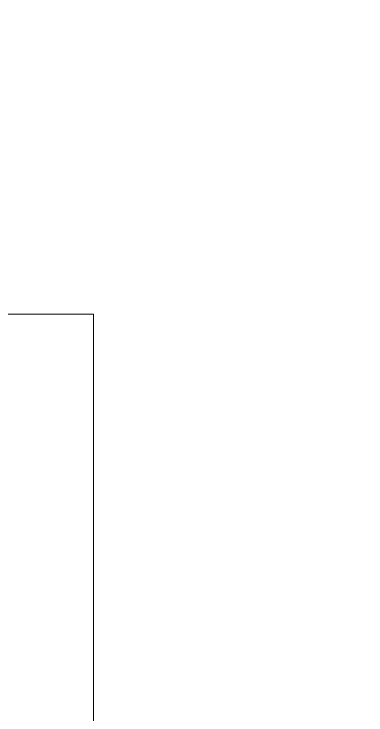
# Model space of a CAD drawing. Extents: x -225 to 1705, y -1183 to 75.
# Drawn here: x 548.66 to 556.81, y -704.28 to -688.05 of the extents above; entities that cross this region are included whole.
import ezdxf

# ---------------------------------------------------------------- set-up
doc = ezdxf.new("R2010")
doc.units = 0
doc.layers.add('IQ_200_3D', color=1, linetype='Continuous')
doc.layers.add('IQ_204_3D', color=7, linetype='Continuous')

# ---------------------------------------------------------------- blocks, each defined once
blk = doc.blocks.new('NMPWDRE5_INT')
at = {"layer": 'IQ_200_3D', "lineweight": 9}
mesh = blk.add_polyface(dxfattribs=at)
corners = [(560, -737, 1493), (0, -737, 1493), (0, -5, 1493), (560, -5, 1493)]
mesh.append_faces([[corners[k] for k in face] for face in [(0, 1, 2, 3)]])
mesh = blk.add_polyface(dxfattribs=at)
corners = [(560, -5, 1785), (0, -5, 1785), (0, -737, 1785), (560, -737, 1785)]
mesh.append_faces([[corners[k] for k in face] for face in [(0, 1, 2, 3)]])
mesh = blk.add_polyface(dxfattribs=at)
corners = [(3, -737, 1493), (557, -737, 1493), (557, -5, 1493), (3, -5, 1493)]
mesh.append_faces([[corners[k] for k in face] for face in [(0, 1, 2, 3)]])
mesh = blk.add_polyface(dxfattribs=at)
corners = [(3, -77, 150), (557, -77, 150), (557, -737, 150), (3, -737, 150)]
mesh.append_faces([[corners[k] for k in face] for face in [(0, 1, 2, 3)]])
mesh = blk.add_polyface(dxfattribs=at)
corners = [(3, -720, 710), (557, -720, 710), (557, -80, 710), (3, -80, 710)]
mesh.append_faces([[corners[k] for k in face] for face in [(0, 1, 2, 3)]])
mesh = blk.add_polyface(dxfattribs=at)
corners = [(3, -80, 1443), (557, -80, 1443), (557, -720, 1443), (3, -720, 1443)]
mesh.append_faces([[corners[k] for k in face] for face in [(0, 1, 2, 3)]])
at = {"layer": 'IQ_204_3D', "lineweight": 9}
mesh = blk.add_polyface(dxfattribs=at)
corners = [(510.5, -695, 150), (510.5, -735, 150), (550.5, -735, 150), (550.5, -695, 150)]
mesh.append_faces([[corners[k] for k in face] for face in [(0, 1, 2, 3)]])
mesh = blk.add_polyface(dxfattribs=at)
corners = [(550.5, -735, 60), (510.5, -735, 60), (510.5, -695, 60), (550.5, -695, 60)]
mesh.append_faces([[corners[k] for k in face] for face in [(0, 1, 2, 3)]])
mesh = blk.add_polyface(dxfattribs=at)
corners = [(550.5, -695, 150), (550.5, -695, 60), (510.5, -695, 60), (510.5, -695, 150)]
mesh.append_faces([[corners[k] for k in face] for face in [(0, 1, 2, 3)]])
mesh = blk.add_polyface(dxfattribs=at)
corners = [(550.5, -735, 150), (550.5, -735, 60), (550.5, -695, 60), (550.5, -695, 150)]
mesh.append_faces([[corners[k] for k in face] for face in [(0, 1, 2, 3)]])

msp = doc.modelspace()

# ---------------------------------------------------------------- block references
msp.add_blockref('NMPWDRE5_INT', (0, 0))

doc.saveas('drawing.dxf')
